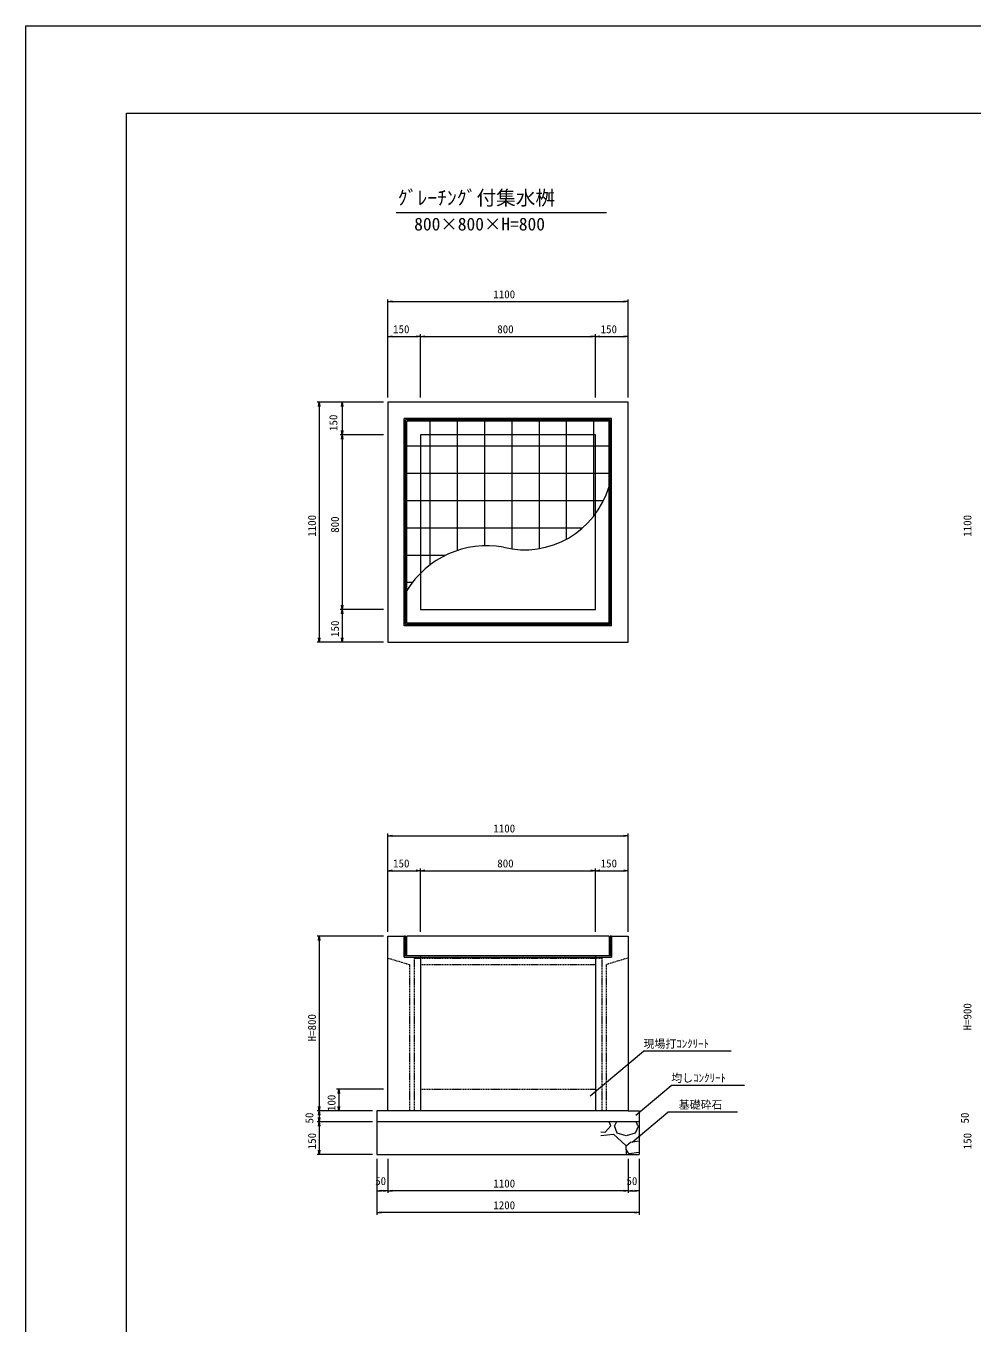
# Model space of a CAD drawing. Units: millimetres on the paper. Extents: x 0 to 841, y 0 to 594.
# Drawn here: x 0 to 216.5, y 297 to 594 of the extents above; entities that cross this region are included whole.
import ezdxf
from ezdxf.enums import TextEntityAlignment as Align

# ---------------------------------------------------------------- set-up
doc = ezdxf.new("R2010")
doc.units = ezdxf.units.MM
doc.linetypes.add('USER1', pattern=[0.375, 0.25, -0.125])
for name, color, linetype, lineweight in [('D-STR-DIM（寸法）', 7, 'Continuous', 18), ('D-STR-HTXT（旗揚げ）', 7, 'Continuous', 18), ('D-STR-STR1（構造物）', 4, 'Continuous', 18), ('D-STR-STRn（構造物）', 7, 'Continuous', 18), ('D-STR（構造物外形線）', 1, 'Continuous', 18), ('D-TTL(外枠）', 2, 'Continuous', 18), ('DEFPOINTS_2', 8, 'Continuous', 18)]:
    doc.layers.add(name, color=color, linetype=linetype, lineweight=lineweight)
doc.layers.add('D-STR-TXT（文字）', color=7, linetype='Continuous')
doc.layers.add('D-TTL-TXT（文字）', color=7, linetype='Continuous')
doc.styles.add('ＭＳ ゴシック', font='')
doc.styles.get('ＭＳ ゴシック').set_extended_font_data('MS Gothic')

msp = doc.modelspace()

# ---------------------------------------------------------------- linework, layer by layer
at = {"layer": 'D-STR-DIM（寸法）'}
for p, q in [((82.802, 508.892), (82.802, 531.392)), ((82.802, 530.892), (83.802, 531.059)), ((83.802, 530.725), (82.802, 530.892)), ((82.802, 530.892), (83.802, 530.892)), ((83.802, 530.892), (136.802, 530.892)), ((136.802, 531.059), (137.802, 530.892)), ((137.802, 530.892), (136.802, 530.725)), ((137.802, 530.892), (136.802, 530.892)), ((137.802, 508.892), (137.802, 531.392)), ((82.802, 508.892), (82.802, 523.392)), ((82.802, 522.892), (83.802, 523.059)), ((83.802, 522.725), (82.802, 522.892)), ((82.802, 522.892), (83.802, 522.892)), ((83.802, 522.892), (89.302, 522.892)), ((89.302, 523.059), (90.302, 522.892)), ((90.302, 522.892), (89.302, 522.725)), ((90.302, 522.892), (89.302, 522.892)), ((90.302, 508.892), (90.302, 523.392)), ((90.302, 508.892), (90.302, 523.392)), ((90.302, 522.892), (91.302, 523.059)), ((91.302, 522.725), (90.302, 522.892)), ((90.302, 522.892), (91.302, 522.892)), ((91.302, 522.892), (129.302, 522.892)), ((129.302, 523.059), (130.302, 522.892)), ((130.302, 522.892), (129.302, 522.725)), ((130.302, 522.892), (129.302, 522.892)), ((130.302, 508.892), (130.302, 523.392)), ((130.302, 508.892), (130.302, 523.392)), ((130.302, 522.892), (131.302, 523.059)), ((131.302, 522.725), (130.302, 522.892)), ((130.302, 522.892), (131.302, 522.892)), ((131.302, 522.892), (136.802, 522.892)), ((136.802, 523.059), (137.802, 522.892)), ((137.802, 522.892), (136.802, 522.725)), ((137.802, 522.892), (136.802, 522.892)), ((137.802, 508.892), (137.802, 523.392)), ((81.802, 507.892), (66.616, 507.892)), ((66.95, 506.892), (67.116, 507.892)), ((67.116, 507.892), (67.283, 506.892)), ((67.116, 507.892), (67.116, 506.892)), ((81.802, 507.892), (71.876, 507.892)), ((72.209, 506.892), (72.376, 507.892)), ((72.376, 507.892), (72.542, 506.892)), ((72.376, 507.892), (72.376, 506.892)), ((67.116, 506.892), (67.116, 453.892)), ((72.376, 506.892), (72.376, 501.392)), ((81.802, 500.392), (71.876, 500.392)), ((81.802, 500.392), (71.876, 500.392)), ((72.376, 500.392), (72.209, 501.392)), ((72.209, 499.392), (72.376, 500.392)), ((72.542, 501.392), (72.376, 500.392)), ((72.376, 500.392), (72.376, 501.392)), ((72.376, 500.392), (72.542, 499.392)), ((72.376, 500.392), (72.376, 499.392)), ((72.376, 499.392), (72.376, 461.392)), ((81.802, 460.392), (71.876, 460.392)), ((81.802, 460.392), (71.876, 460.392)), ((72.376, 460.392), (72.209, 461.392)), ((72.209, 459.392), (72.376, 460.392)), ((72.542, 461.392), (72.376, 460.392)), ((72.376, 460.392), (72.376, 461.392)), ((72.376, 460.392), (72.542, 459.392)), ((72.376, 460.392), (72.376, 459.392)), ((72.376, 459.392), (72.376, 453.892)), ((81.802, 452.892), (66.616, 452.892)), ((67.116, 452.892), (66.95, 453.892)), ((67.283, 453.892), (67.116, 452.892)), ((67.116, 452.892), (67.116, 453.892)), ((81.802, 452.892), (71.876, 452.892)), ((72.376, 452.892), (72.209, 453.892)), ((72.542, 453.892), (72.376, 452.892)), ((72.376, 452.892), (72.376, 453.892)), ((82.802, 386.579), (82.802, 409.079)), ((82.802, 408.579), (83.802, 408.745)), ((83.802, 408.412), (82.802, 408.579)), ((82.802, 408.579), (83.802, 408.579)), ((83.802, 408.579), (136.802, 408.579)), ((136.802, 408.745), (137.802, 408.579)), ((137.802, 408.579), (136.802, 408.412)), ((137.802, 408.579), (136.802, 408.579)), ((137.802, 386.579), (137.802, 409.079)), ((82.802, 386.579), (82.802, 401.079)), ((90.302, 386.579), (90.302, 401.079)), ((90.302, 386.579), (90.302, 401.079)), ((130.302, 386.579), (130.302, 401.079)), ((130.302, 386.579), (130.302, 401.079)), ((137.802, 386.579), (137.802, 401.079)), ((82.802, 400.579), (83.802, 400.745)), ((83.802, 400.412), (82.802, 400.579)), ((82.802, 400.579), (83.802, 400.579)), ((83.802, 400.579), (89.302, 400.579)), ((89.302, 400.745), (90.302, 400.579)), ((90.302, 400.579), (89.302, 400.412)), ((90.302, 400.579), (89.302, 400.579)), ((90.302, 400.579), (91.302, 400.745)), ((91.302, 400.412), (90.302, 400.579)), ((90.302, 400.579), (91.302, 400.579)), ((91.302, 400.579), (129.302, 400.579)), ((129.302, 400.745), (130.302, 400.579)), ((130.302, 400.579), (129.302, 400.412)), ((130.302, 400.579), (129.302, 400.579)), ((130.302, 400.579), (131.302, 400.745)), ((131.302, 400.412), (130.302, 400.579)), ((130.302, 400.579), (131.302, 400.579)), ((131.302, 400.579), (136.802, 400.579)), ((136.802, 400.745), (137.802, 400.579)), ((137.802, 400.579), (136.802, 400.412)), ((137.802, 400.579), (136.802, 400.579)), ((81.802, 385.579), (66.616, 385.579)), ((66.95, 384.579), (67.116, 385.579)), ((67.116, 385.579), (67.283, 384.579)), ((67.116, 385.579), (67.116, 384.579)), ((67.116, 384.579), (67.116, 346.579)), ((81.802, 350.579), (71.086, 350.579)), ((71.42, 349.579), (71.586, 350.579)), ((71.586, 350.579), (71.753, 349.579)), ((71.586, 350.579), (71.586, 349.579)), ((71.586, 349.579), (71.586, 346.579)), ((79.302, 345.579), (66.616, 345.579)), ((76.802, 345.579), (66.616, 345.579)), ((67.116, 345.579), (66.95, 346.579)), ((66.95, 344.579), (67.116, 345.579)), ((67.283, 346.579), (67.116, 345.579)), ((67.116, 345.579), (67.116, 346.579)), ((67.116, 345.579), (67.283, 344.579)), ((67.116, 345.579), (67.116, 344.579)), ((67.116, 344.579), (67.116, 344.079)), ((79.302, 345.579), (71.086, 345.579)), ((71.586, 345.579), (71.42, 346.579)), ((71.753, 346.579), (71.586, 345.579)), ((71.586, 345.579), (71.586, 346.579)), ((79.302, 343.079), (66.616, 343.079)), ((79.302, 343.079), (66.616, 343.079)), ((67.116, 343.079), (66.95, 344.079)), ((66.95, 342.079), (67.116, 343.079)), ((67.283, 344.079), (67.116, 343.079)), ((67.116, 343.079), (67.116, 344.079)), ((67.116, 343.079), (67.283, 342.079)), ((67.116, 343.079), (67.116, 342.079)), ((67.116, 342.079), (67.116, 336.579)), ((67.116, 335.579), (66.95, 336.579)), ((67.283, 336.579), (67.116, 335.579)), ((67.116, 335.579), (67.116, 336.579)), ((79.302, 335.579), (66.616, 335.579)), ((80.302, 334.579), (80.302, 326.786)), ((80.302, 334.579), (80.302, 321.818)), ((82.802, 334.579), (82.802, 326.786)), ((82.802, 334.579), (82.802, 326.786)), ((137.802, 334.579), (137.802, 326.786)), ((137.802, 334.579), (137.802, 326.786)), ((140.302, 334.579), (140.302, 326.786)), ((140.302, 334.579), (140.302, 321.818)), ((80.302, 327.286), (81.302, 327.453)), ((81.302, 327.119), (80.302, 327.286)), ((80.302, 327.286), (81.302, 327.286)), ((81.802, 327.286), (81.302, 327.286)), ((81.802, 327.453), (82.802, 327.286)), ((82.802, 327.286), (81.802, 327.119)), ((82.802, 327.286), (81.802, 327.286)), ((82.802, 327.286), (83.802, 327.453)), ((83.802, 327.119), (82.802, 327.286)), ((82.802, 327.286), (83.802, 327.286)), ((136.802, 327.286), (83.802, 327.286)), ((136.802, 327.453), (137.802, 327.286)), ((137.802, 327.286), (136.802, 327.119)), ((137.802, 327.286), (136.802, 327.286)), ((137.802, 327.286), (138.802, 327.453)), ((138.802, 327.119), (137.802, 327.286)), ((137.802, 327.286), (138.802, 327.286)), ((138.802, 327.286), (139.302, 327.286)), ((139.302, 327.453), (140.302, 327.286)), ((140.302, 327.286), (139.302, 327.119)), ((140.302, 327.286), (139.302, 327.286)), ((80.302, 322.318), (81.302, 322.485)), ((81.302, 322.151), (80.302, 322.318)), ((80.302, 322.318), (81.302, 322.318)), ((139.302, 322.318), (81.302, 322.318)), ((139.302, 322.485), (140.302, 322.318)), ((140.302, 322.318), (139.302, 322.151)), ((140.302, 322.318), (139.302, 322.318))]:
    msp.add_line(p, q, dxfattribs=at)
at = {"layer": 'D-STR-HTXT（旗揚げ）'}
for p, q in [((84.74, 551.264), (132.848, 551.264)), ((129.139, 349.005), (141.324, 359.22)), ((161.359, 359.22), (141.324, 359.22)), ((139.558, 344.58), (147.682, 351.39)), ((164.449, 351.39), (147.682, 351.39)), ((138.761, 338.453), (146.884, 345.263)), ((162.858, 345.263), (146.884, 345.263))]:
    msp.add_line(p, q, dxfattribs=at)
at = {"layer": 'D-STR-STR1（構造物）'}
for p, q in [((86.577, 456.667), (86.577, 504.117)), ((134.027, 504.117), (86.577, 504.117)), ((86.877, 456.967), (86.877, 503.817)), ((133.727, 503.817), (86.877, 503.817)), ((87.177, 457.267), (87.177, 503.517)), ((133.427, 503.517), (87.177, 503.517)), ((92.486, 500.392), (92.486, 503.517)), ((98.736, 500.392), (98.736, 503.517)), ((104.986, 500.392), (104.986, 503.517)), ((111.236, 500.392), (111.236, 503.517)), ((117.486, 500.392), (117.486, 503.517)), ((123.736, 500.392), (123.736, 503.517)), ((129.986, 500.392), (129.986, 503.517)), ((133.427, 457.267), (133.427, 503.517)), ((133.727, 456.967), (133.727, 503.817)), ((134.027, 456.667), (134.027, 504.117)), ((92.486, 470.61), (92.486, 500.392)), ((98.736, 473.899), (98.736, 500.392)), ((104.986, 474.975), (104.986, 500.392)), ((111.236, 474.255), (111.236, 500.392)), ((117.486, 474.337), (117.486, 500.392)), ((123.736, 476.507), (123.736, 500.392)), ((129.986, 481.818), (129.986, 500.392)), ((90.302, 497.778), (87.177, 497.778)), ((130.302, 497.778), (90.302, 497.778)), ((133.427, 497.778), (130.302, 497.778)), ((90.302, 491.528), (87.177, 491.528)), ((130.302, 491.528), (90.302, 491.528)), ((133.427, 491.528), (130.302, 491.528)), ((90.302, 485.278), (87.177, 485.278)), ((130.302, 485.278), (90.302, 485.278)), ((132.154, 485.278), (130.302, 485.278)), ((90.302, 479.028), (87.177, 479.028)), ((127.352, 479.028), (90.302, 479.028)), ((90.302, 472.778), (87.177, 472.778)), ((95.993, 472.778), (90.302, 472.778)), ((88.401, 466.528), (87.177, 466.528)), ((134.027, 456.667), (86.577, 456.667)), ((133.727, 456.967), (86.877, 456.967)), ((133.427, 457.267), (87.177, 457.267)), ((86.577, 385.579), (86.577, 380.779)), ((86.877, 385.579), (86.577, 385.579)), ((86.577, 380.779), (86.577, 385.579)), ((86.877, 381.079), (86.877, 385.579)), ((87.177, 381.079), (87.177, 385.579)), ((133.427, 385.579), (87.177, 385.579)), ((133.427, 385.579), (133.427, 381.079)), ((134.027, 385.579), (133.727, 385.579)), ((133.727, 381.079), (133.727, 385.579)), ((134.027, 385.579), (134.027, 380.779)), ((134.027, 380.929), (134.027, 385.579)), ((86.577, 380.779), (134.027, 380.779)), ((133.727, 381.079), (86.877, 381.079))]:
    msp.add_line(p, q, dxfattribs=at)
at = {"layer": 'D-STR-STR1（構造物）', "color": 7, "linetype": 'USER1'}
msp.add_line((90.302, 350.579), (130.302, 350.579), dxfattribs=at)
at = {"layer": 'D-STR-STR1（構造物）'}
for centre, radius, start, end in [((114.099, 494.18), 20.13, 256.09942, 343.76453), ((105.457, 453.546), 21.435, 79.7722, 148.52344)]:
    msp.add_arc(centre, radius, start, end, dxfattribs=at)
at = {"layer": 'D-STR-STRn（構造物）'}
for p, q in [((80.302, 345.579), (80.302, 335.579)), ((82.802, 345.579), (80.302, 345.579)), ((137.802, 345.579), (140.302, 345.579)), ((140.302, 345.579), (140.302, 335.579)), ((140.302, 343.079), (80.302, 343.079)), ((132.524, 340.737), (133.858, 342.193)), ((133.858, 342.171), (133.576, 342.923)), ((135.308, 340.467), (134.702, 342.165)), ((135.05, 342.923), (134.705, 342.174)), ((140.167, 342.174), (139.439, 340.476)), ((140.034, 342.176), (139.714, 342.923)), ((131.59, 340.814), (132.537, 340.732)), ((131.59, 339.975), (134.461, 340.215)), ((134.453, 340.234), (137.243, 337.687)), ((137.363, 339.857), (135.301, 340.463)), ((139.448, 340.464), (137.386, 339.858)), ((138.329, 338.423), (140.302, 338.719)), ((140.163, 339.747), (140.302, 339.794)), ((140.302, 339.676), (140.177, 339.75)), ((137.251, 337.682), (137.348, 335.645)), ((137.362, 337.549), (138.332, 338.399)), ((137.375, 336.837), (137.375, 337.565)), ((137.997, 335.74), (137.39, 336.832)), ((140.302, 336.019), (137.977, 335.74)), ((80.302, 335.579), (140.302, 335.579))]:
    msp.add_line(p, q, dxfattribs=at)
at = {"layer": 'D-STR（構造物外形線）'}
for p, q in [((137.802, 507.892), (82.802, 507.892)), ((82.802, 507.892), (82.802, 452.892)), ((137.802, 452.892), (137.802, 507.892)), ((130.302, 500.392), (90.302, 500.392)), ((90.302, 500.392), (90.302, 460.392)), ((130.302, 460.392), (130.302, 500.392)), ((90.302, 460.392), (130.302, 460.392)), ((82.802, 452.892), (137.802, 452.892)), ((82.802, 345.579), (82.802, 385.579)), ((82.802, 385.579), (86.577, 385.579)), ((86.577, 381.079), (86.577, 385.579)), ((134.027, 385.579), (137.802, 385.579)), ((134.027, 385.579), (134.027, 381.079)), ((137.802, 385.579), (137.802, 345.579)), ((90.302, 381.079), (90.302, 345.579)), ((130.302, 381.079), (130.302, 345.579)), ((137.802, 345.579), (82.802, 345.579))]:
    msp.add_line(p, q, dxfattribs=at)
at = {"layer": 'D-STR（構造物外形線）', "linetype": 'USER1'}
for p, q in [((82.802, 380.579), (87.802, 379.079)), ((88.802, 380.579), (131.802, 380.579)), ((88.802, 380.579), (88.802, 345.579)), ((131.802, 380.579), (131.802, 345.579)), ((137.802, 380.579), (132.802, 379.079)), ((87.802, 379.079), (87.802, 345.579)), ((90.302, 379.079), (130.302, 379.079)), ((90.302, 379.079), (90.302, 345.579)), ((130.302, 379.079), (130.302, 345.579)), ((132.802, 379.079), (132.802, 345.579))]:
    msp.add_line(p, q, dxfattribs=at)
at = {"layer": 'D-TTL(外枠）'}
for p, q in [((23, 574), (818, 574)), ((23, 20), (23, 574))]:
    msp.add_line(p, q, dxfattribs=at)
at = {"layer": 'DEFPOINTS_2'}
for p, q in [((0, 594), (841, 594)), ((0, 0), (0, 594))]:
    msp.add_line(p, q, dxfattribs=at)

# ---------------------------------------------------------------- texts
at = {"layer": 'D-STR-DIM（寸法）', "style": 'ＭＳ ゴシック'}
for s, p in [('1100', (106.958, 531.092)), ('150', (84.02, 523.092)), ('800', (107.859, 523.092)), ('150', (131.52, 523.092)), ('1100', (106.958, 408.779)), ('150', (84.02, 400.779)), ('800', (107.859, 400.779)), ('150', (131.52, 400.779)), ('50', (79.921, 328.045)), ('1100', (106.958, 327.486)), ('50', (137.421, 328.045)), ('1200', (106.958, 322.518))]:
    msp.add_text(s, height=1.833, dxfattribs=at).set_placement(p, align=Align.BOTTOM_LEFT)
for s, p in [('150', (71.81, 501.274)), ('1100', (66.916, 477.048)), ('800', (72.176, 477.949)), ('1100', (216.916, 477.048)), ('150', (72.176, 454.11)), ('H=900', (216.916, 364.005)), ('H=800', (66.916, 361.505)), ('100', (71.386, 345.547)), ('50', (66.316, 342.698)), ('50', (216.316, 342.698)), ('150', (66.916, 336.797)), ('150', (216.916, 336.797))]:
    msp.add_text(s, height=1.833, rotation=90, dxfattribs=at).set_placement(p, align=Align.BOTTOM_LEFT)
at = {"layer": 'D-STR-TXT（文字）', "style": 'ＭＳ ゴシック'}
for s, p in [('現場打ｺﾝｸﾘｰﾄ', (141.324, 359.472)), ('均しｺﾝｸﾘｰﾄ', (147.682, 351.643)), ('基礎砕石', (149.384, 345.515))]:
    msp.add_text(s, height=1.833, dxfattribs=at).set_placement(p, align=Align.BOTTOM_LEFT)
at = {"layer": 'D-TTL-TXT（文字）', "style": 'ＭＳ ゴシック'}
for s, height, p in [('ｸﾞﾚｰﾁﾝｸﾞ付集水桝', 3.299, (85.09, 552.007)), ('800×800×H=800', 2.933, (88.847, 546.285))]:
    msp.add_text(s, height=height, dxfattribs=at).set_placement(p, align=Align.BOTTOM_LEFT)

doc.saveas('drawing.dxf')
